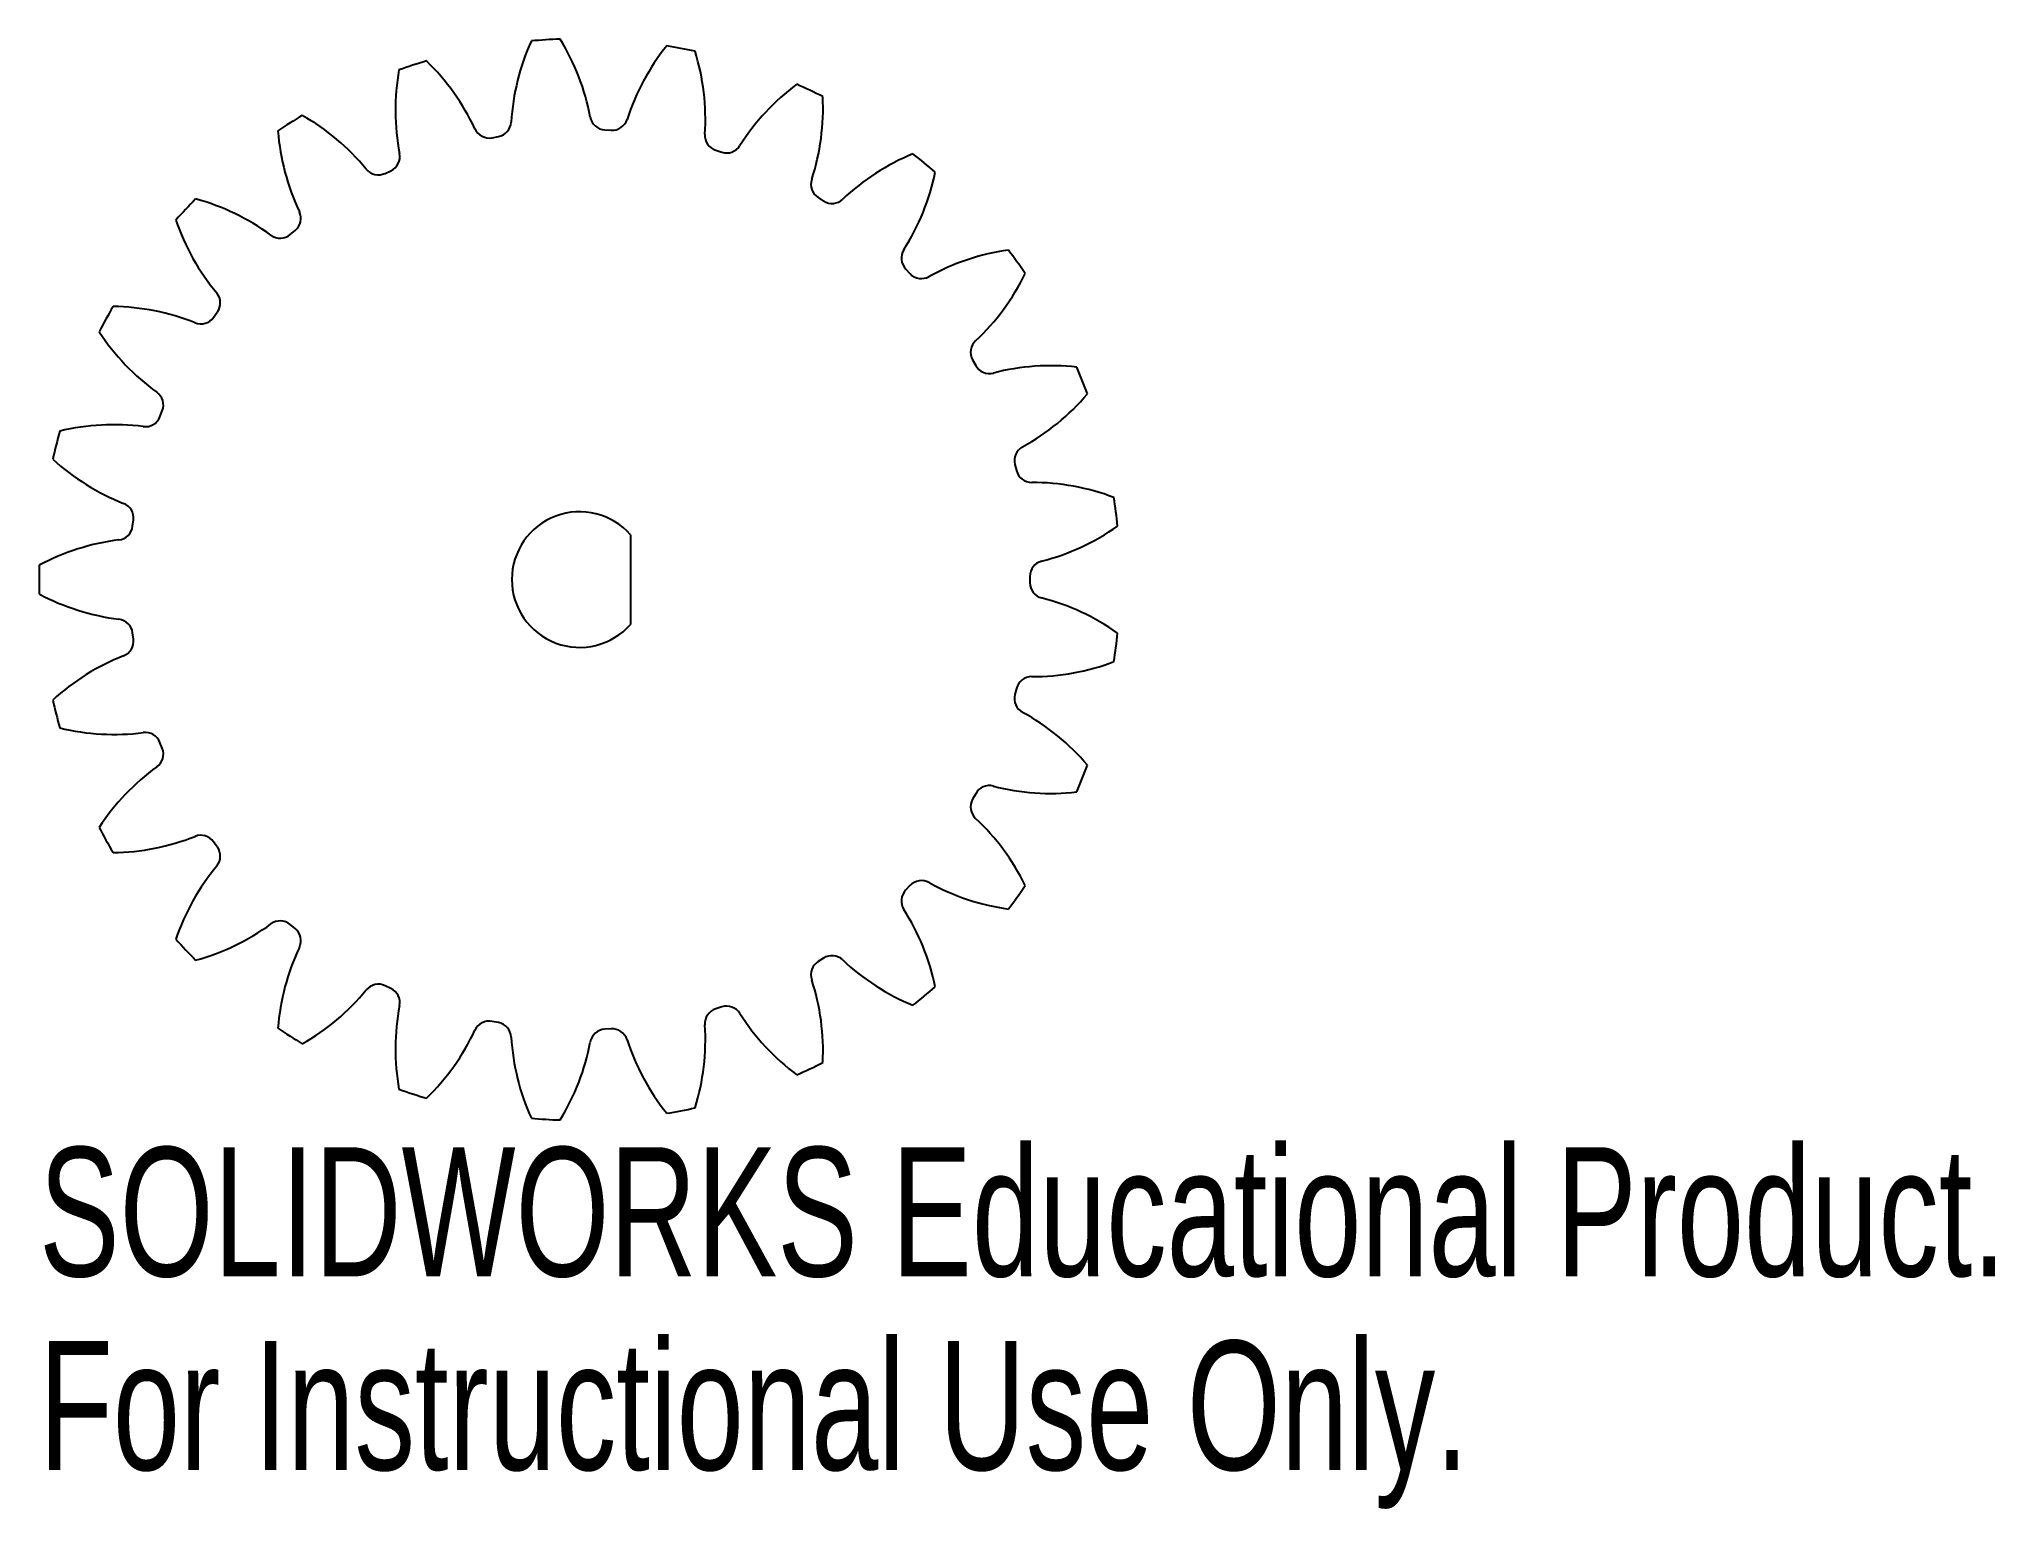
# Model space of a CAD drawing. Header units: millimetres. Extents: x -20.2 to 53, y -34.8 to 20.2.
import ezdxf

# ---------------------------------------------------------------- set-up
doc = ezdxf.new("R2010")
doc.units = ezdxf.units.MM
doc.styles.add('SLDTEXTSTYLE0', font='TXT', dxfattribs={"width": 0.7})

msp = doc.modelspace()

# ---------------------------------------------------------------- linework, layer by layer
at = {"color": 7, "linetype": 'Continuous', "lineweight": 25}
for p, q in [((-3.277, 16.544), (-3.043, 16.588)), ((0.94, 16.839), (1.178, 16.824)), ((5.098, 16.076), (5.325, 16.002)), ((-7.289, 15.209), (-7.073, 15.31)), ((8.936, 14.303), (9.137, 14.175)), ((-10.842, 12.918), (-10.658, 13.07)), ((12.212, 11.632), (12.375, 11.458)), ((-13.714, 9.816), (-13.574, 10.009)), ((14.721, 8.229), (14.836, 8.02)), ((-15.724, 6.097), (-15.637, 6.319)), ((16.305, 4.31), (16.365, 4.079)), ((-16.747, 1.995), (-16.717, 2.232)), ((1.905, 1.68), (1.905, -1.68)), ((16.865, 0.119), (16.865, -0.119)), ((-16.717, -2.232), (-16.747, -1.995)), ((16.365, -4.079), (16.305, -4.31)), ((-15.637, -6.319), (-15.724, -6.097)), ((14.836, -8.02), (14.721, -8.229)), ((-13.574, -10.009), (-13.714, -9.816)), ((12.375, -11.458), (12.212, -11.632)), ((-10.658, -13.07), (-10.842, -12.918)), ((9.137, -14.175), (8.936, -14.303)), ((-7.073, -15.31), (-7.289, -15.209)), ((5.325, -16.002), (5.098, -16.076)), ((-3.043, -16.588), (-3.277, -16.544)), ((1.178, -16.824), (0.94, -16.839))]:
    msp.add_line(p, q, dxfattribs=at)
for centre, radius, start, end in [((6.06, 16.599), 8.642, 155.59611, 176.46967), ((0, 0), 20.25, 92.0725, 95.1275), ((-8.092, 15.708), 8.642, 10.73033, 31.60389), ((9.997, 14.57), 8.642, 141.19611, 162.06967), ((0, 0), 20.25, 77.6725, 80.7275), ((-3.932, 17.227), 8.642, 356.33033, 17.20389), ((1.741, 17.584), 8.642, 169.99611, 190.86967), ((0, 0), 20.25, 106.4725, 109.5275), ((-11.745, 13.202), 8.642, 25.13033, 46.00389), ((13.307, 11.626), 8.642, 126.79611, 147.66967), ((0, 0), 20.25, 63.2725, 66.3275), ((0.476, 17.664), 8.642, 341.93033, 2.80389), ((0, 0), 20.25, 120.8725, 123.9275), ((-14.659, 9.867), 8.642, 39.53033, 60.40389), ((-3.388, 17.122), 0.589, 205.13033, 280.8), ((-3.153, 17.167), 0.589, 280.8, 356.46967), ((0.977, 17.427), 0.589, 190.73033, 266.4), ((1.215, 17.412), 0.589, 266.4, 342.06967), ((-2.686, 17.465), 8.642, 184.39611, 205.26967), ((5.28, 16.636), 0.589, 176.33033, 252), ((5.507, 16.563), 0.589, 252, 327.66967), ((-7.324, 15.843), 0.589, 295.2, 10.86967), ((15.78, 7.952), 8.642, 112.39611, 133.26967), ((0, 0), 20.25, 48.8725, 51.9275), ((-7.539, 15.742), 0.589, 219.53033, 295.2), ((9.252, 14.801), 0.589, 161.93033, 237.6), ((4.854, 16.99), 8.642, 327.53033, 348.40389), ((0, 0), 20.25, 135.2725, 138.3275), ((-16.652, 5.911), 8.642, 53.93033, 74.80389), ((9.453, 14.673), 0.589, 237.6, 313.26967), ((-6.945, 16.248), 8.642, 198.79611, 219.66967), ((-11.034, 13.524), 0.589, 309.6, 25.26967), ((-11.217, 13.372), 0.589, 233.93033, 309.6), ((12.642, 12.035), 0.589, 147.53033, 223.2), ((17.262, 3.778), 8.642, 97.99611, 118.86967), ((0, 0), 20.25, 34.4725, 37.5275), ((12.805, 11.861), 0.589, 223.2, 298.86967), ((8.927, 15.249), 8.642, 313.13033, 334.00389), ((-14.05, 10.356), 0.589, 324, 39.66967), ((0, 0), 20.25, 149.6725, 152.7275), ((-17.599, 1.584), 8.642, 68.33033, 89.20389), ((-14.19, 10.163), 0.589, 248.33033, 324), ((-10.768, 14.01), 8.642, 213.19611, 234.06967), ((15.237, 8.513), 0.589, 133.13033, 208.8), ((15.352, 8.304), 0.589, 208.8, 284.46967), ((17.659, -0.634), 8.642, 83.59611, 104.46967), ((0, 0), 20.25, 20.0725, 23.1275), ((-16.184, 6.536), 0.589, 338.4, 54.06967), ((12.439, 12.55), 8.642, 298.73033, 319.60389), ((-16.272, 6.314), 0.589, 262.73033, 338.4), ((0, 0), 20.25, 164.0725, 167.1275), ((-17.44, -2.842), 8.642, 82.73033, 103.60389), ((-13.914, 10.892), 8.642, 227.59611, 248.46967), ((16.876, 4.456), 0.589, 118.73033, 194.4), ((16.935, 4.225), 0.589, 194.4, 270.06967), ((16.946, -5.006), 8.642, 69.19611, 90.06967), ((0, 0), 20.25, 5.6725, 8.7275), ((-17.301, 2.306), 0.589, 352.8, 68.46967), ((0, 0), 2.54, 41.40962, 318.59038), ((-16.185, -7.09), 8.642, 97.13033, 118.00389), ((-17.331, 2.069), 0.589, 277.13033, 352.8), ((15.169, 9.063), 8.642, 284.33033, 305.20389), ((0, 0), 20.25, 178.4725, 181.5275), ((17.454, 0.119), 0.589, 104.33033, 180), ((-16.185, 7.09), 8.642, 241.99611, 262.86967), ((17.454, -0.119), 0.589, 180, 255.66967), ((15.169, -9.063), 8.642, 54.79611, 75.66967), ((-17.331, -2.069), 0.589, 7.2, 82.86967), ((0, 0), 20.25, 351.2725, 354.3275), ((-13.914, -10.892), 8.642, 111.53033, 132.40389), ((-17.301, -2.306), 0.589, 291.53033, 7.2), ((16.935, -4.225), 0.589, 89.93033, 165.6), ((16.946, 5.006), 8.642, 269.93033, 290.80389), ((16.876, -4.456), 0.589, 165.6, 241.26967), ((0, 0), 20.25, 192.8725, 195.9275), ((12.439, -12.55), 8.642, 40.39611, 61.26967), ((-17.44, 2.842), 8.642, 256.39611, 277.26967), ((-16.272, -6.314), 0.589, 21.6, 97.26967), ((-16.184, -6.536), 0.589, 305.93033, 21.6), ((-10.768, -14.01), 8.642, 125.93033, 146.80389), ((0, 0), 20.25, 336.8725, 339.9275), ((15.352, -8.304), 0.589, 75.53033, 151.2), ((17.659, 0.634), 8.642, 255.53033, 276.40389), ((15.237, -8.513), 0.589, 151.2, 226.86967), ((0, 0), 20.25, 207.2725, 210.3275), ((8.927, -15.249), 8.642, 25.99611, 46.86967), ((-17.599, -1.584), 8.642, 270.79611, 291.66967), ((-14.19, -10.163), 0.589, 36, 111.66967), ((-14.05, -10.356), 0.589, 320.33033, 36), ((-6.945, -16.248), 8.642, 140.33033, 161.20389), ((12.642, -12.035), 0.589, 136.8, 212.46967), ((12.805, -11.861), 0.589, 61.13033, 136.8), ((17.262, -3.778), 8.642, 241.13033, 262.00389), ((0, 0), 20.25, 322.4725, 325.5275), ((4.854, -16.99), 8.642, 11.59611, 32.46967), ((-16.652, -5.911), 8.642, 285.19611, 306.06967), ((-11.217, -13.372), 0.589, 50.4, 126.06967), ((-11.034, -13.524), 0.589, 334.73033, 50.4), ((0, 0), 20.25, 221.6725, 224.7275), ((-2.686, -17.465), 8.642, 154.73033, 175.60389), ((9.252, -14.801), 0.589, 122.4, 198.06967), ((9.453, -14.673), 0.589, 46.73033, 122.4), ((15.78, -7.952), 8.642, 226.73033, 247.60389), ((-14.659, -9.867), 8.642, 299.59611, 320.46967), ((-7.539, -15.742), 0.589, 64.8, 140.46967), ((-7.324, -15.843), 0.589, 349.13033, 64.8), ((0.476, -17.664), 8.642, 357.19611, 18.06967), ((0, 0), 20.25, 308.0725, 311.1275), ((1.741, -17.584), 8.642, 169.13033, 190.00389), ((5.28, -16.636), 0.589, 108, 183.66967), ((5.507, -16.563), 0.589, 32.33033, 108), ((0, 0), 20.25, 236.0725, 239.1275), ((-3.388, -17.122), 0.589, 79.2, 154.86967), ((-3.153, -17.167), 0.589, 3.53033, 79.2), ((0.977, -17.427), 0.589, 93.6, 169.26967), ((1.215, -17.412), 0.589, 17.93033, 93.6), ((-3.932, -17.227), 8.642, 342.79611, 3.66967), ((13.307, -11.626), 8.642, 212.33033, 233.20389), ((-11.745, -13.202), 8.642, 313.99611, 334.86967), ((6.06, -16.599), 8.642, 183.53033, 204.40389), ((-8.092, -15.708), 8.642, 328.39611, 349.26967), ((9.997, -14.57), 8.642, 197.93033, 218.80389), ((0, 0), 20.25, 293.6725, 296.7275), ((0, 0), 20.25, 250.4725, 253.5275), ((0, 0), 20.25, 264.8725, 267.9275), ((0, 0), 20.25, 279.2725, 282.3275)]:
    msp.add_arc(centre, radius, start, end, dxfattribs=at)

# ---------------------------------------------------------------- texts
at = {"color": 7, "linetype": 'Continuous', "char_height": 4.83362, "attachment_point": 1, "style": 'SLDTEXTSTYLE0'}
for s, insert in [('SOLIDWORKS Educational Product.', (-20.25, -21.256)), ('For Instructional Use Only.', (-20.25, -28.507))]:
    msp.add_mtext(s, dxfattribs=dict(at, insert=insert))

doc.saveas('drawing.dxf')
